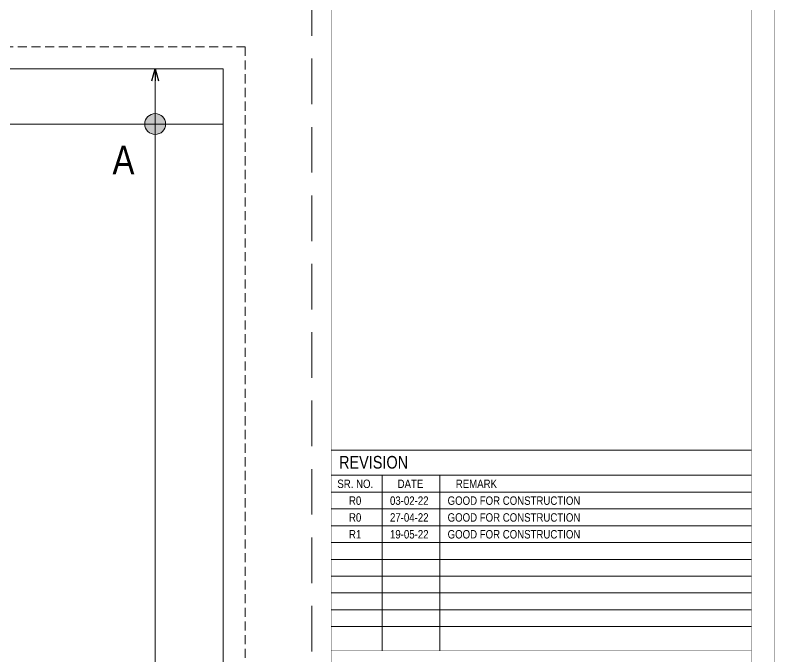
# Model space of a CAD drawing. Header units: millimetres. Extents: x 1112055 to 3390982, y -148532 to 766891.
# Drawn here: x 2527041 to 2542910, y 156752 to 170155 of the extents above; entities that cross this region are included whole.
import ezdxf

# ---------------------------------------------------------------- set-up
doc = ezdxf.new("R2010")
doc.units = ezdxf.units.MM
doc.linetypes.add('Hidden', pattern=[9.525, 6.35, -3.175])
for name, color, linetype, lineweight in [('B FOOTING', 49, 'Continuous', 20), ('B P.C.C', 251, 'Continuous', 0), ('B STEEL', 34, 'Continuous', 15), ('B STEEL TEXT', 7, 'Continuous', 15), ('B TITLE BLOCK', 250, 'Continuous', 0)]:
    doc.layers.add(name, color=color, linetype=linetype, lineweight=lineweight)
doc.layers.add('FORMAT TEXT', color=7, linetype='Continuous')
doc.styles.add('ARIAL', font='arial.ttf')
doc.styles.add('SWINC', font='swissc.ttf')
doc.dimstyles.new('DIM 1', dxfattribs={"dimscale": 0, "dimtxt": 230, "dimasz": 150, "dimexe": 0.18, "dimexo": 0.0625, "dimgap": 0.5, "dimtad": 1, "dimdec": 0, "dimzin": 0, "dimdsep": 46, "dimtxsty": 'ARIAL', "dimblk": 'OBLIQUE', "dimcen": 6, "dimse1": 1, "dimse2": 1, "dimclrd": 256, "dimclrt": 256, "dimadec": 0, "dimazin": 2, "dimtfac": 0.75, "dimtdec": 0, "dimtix": 1, "dimtofl": 0, "dimtmove": 1, "dimatfit": 3, "dimldrblk": 'OPEN30', "dimfxl": 0.18, "dimfrac": 1, "dimtolj": 1, "dimtzin": 0, "dimlwd": -1, "dimarcsym": 0})

# ---------------------------------------------------------------- blocks, each defined once
blk = doc.blocks.new('_Oblique')
at = {"color": 0, "linetype": 'ByBlock', "lineweight": -2}
blk.add_line((-0.5, -0.5), (0.5, 0.5), dxfattribs=at)
blk = doc.blocks.new('_Open30')
at = {"color": 0, "linetype": 'ByBlock', "lineweight": -2}
for p, q in [((-1, 0.268), (0, 0)), ((0, 0), (-1, -0.268)), ((0, 0), (-1, 0))]:
    blk.add_line(p, q, dxfattribs=at)

msp = doc.modelspace()

# ---------------------------------------------------------------- hatches: boundary and pattern name
at = {"layer": 'B STEEL TEXT', "lineweight": 5}
h = msp.add_hatch(color=256, dxfattribs=at)
h.dxf.hatch_style = 1
edge = h.paths.add_edge_path()
edge.add_arc((2529965.9, 167881.3), 218.3, 0, 360)

# ---------------------------------------------------------------- linework, layer by layer
at = {"layer": 'B FOOTING'}
msp.add_lwpolyline([(2509265.8, 169033.1), (2531385.8, 169033.1), (2531385.8, 150313.1), (2509265.8, 150313.1)], close=True, dxfattribs=at)
at = {"layer": 'B P.C.C', "color": 250, "linetype": 'Hidden', "lineweight": 0, "ltscale": 150}
msp.add_lwpolyline([(2471413.7, 172105), (2533236.1, 172105), (2533236.1, 146360.6), (2471413.7, 146360.6)], close=True, dxfattribs=at)
at = {"layer": 'B P.C.C', "color": 250, "linetype": 'Hidden', "lineweight": 0, "ltscale": 30}
msp.add_lwpolyline([(2508805.8, 169493.1), (2531845.8, 169493.1), (2531845.8, 149853.1), (2508805.8, 149853.1)], close=True, dxfattribs=at)
at = {"layer": 'B STEEL', "color": 6}
msp.add_line((2509265.8, 167881.3), (2531385.8, 167881.3), dxfattribs=at)
at = {"layer": 'B STEEL TEXT', "lineweight": 5}
msp.add_circle((2529965.9, 167881.3), 218.3, dxfattribs=at)
at = {"layer": 'B TITLE BLOCK', "color": 250, "lineweight": 0}
for p, q in [((2542423.7, 161071.8), (2533640.3, 161071.8)), ((2542423.7, 161071.8), (2533640.3, 161071.8)), ((2542423.7, 160544.8), (2533640.3, 160544.8)), ((2534708.7, 160544.8), (2534708.7, 156874.1)), ((2535912.8, 160544.8), (2535912.8, 156874.1)), ((2542423.7, 160193.4), (2533640.3, 160193.4)), ((2542423.7, 159842.1), (2533640.3, 159842.1)), ((2542423.7, 159490.7), (2533640.3, 159490.7)), ((2542423.7, 159139.4), (2533640.3, 159139.4)), ((2542423.7, 158788.1), (2533640.3, 158788.1)), ((2542423.7, 158436.7), (2533640.3, 158436.7)), ((2542423.7, 158085.4), (2533640.3, 158085.4)), ((2542423.7, 157734.1), (2533640.3, 157734.1)), ((2542423.7, 157382.7), (2533640.3, 157382.7))]:
    msp.add_line(p, q, dxfattribs=at)
at = {"layer": 'B TITLE BLOCK', "color": 1, "const_width": 10.8}
msp.add_lwpolyline([(2542904.4, 198431.1), (2542904.4, 132284.8), (2470579.1, 132284.8), (2470579.1, 198431.1)], close=True, dxfattribs=at)
at = {"layer": 'B TITLE BLOCK', "color": 250, "lineweight": 0}
for points, const_width in [([(2542423.7, 197950.5), (2542423.7, 132765.4), (2471059.8, 132765.4), (2471059.8, 197950.5)], 10.8), ([(2533640.3, 132765.4), (2542423.7, 132765.4), (2542423.7, 197950.5), (2533640.3, 197950.5)], 7.32), ([(2542423.7, 161071.8), (2533640.3, 161071.8), (2533640.3, 156874.1), (2542423.7, 156874.1)], 7.32)]:
    msp.add_lwpolyline(points, close=True, dxfattribs=dict(at, const_width=const_width))

# ---------------------------------------------------------------- texts
at = {"layer": 'B STEEL TEXT', "lineweight": 9, "style": 'SWINC'}
msp.add_text('A', height=600, dxfattribs=at).set_placement((2529074.2, 166829.8))
at = {"layer": 'FORMAT TEXT', "style": 'SWINC'}
msp.add_text('REVISION', height=263.5, dxfattribs=at).set_placement((2533806.7, 160684.1))
at = {"layer": 'FORMAT TEXT', "lineweight": 15, "style": 'SWINC'}
for s, height, p in [('SR. NO.', 175.67, (2533771, 160278.1)), ('DATE', 175.67, (2535030.2, 160278.1)), ('REMARK', 175.67, (2536245.5, 160278.1)), ('R1', 175.67, (2534014.4, 159224.1)), ('19-05-22', 175.67, (2534870.9, 159224.1)), ('GOOD FOR CONSTRUCTION', 175.668, (2536075, 159224.1))]:
    msp.add_text(s, height=height, dxfattribs=at).set_placement(p)
at = {"layer": 'FORMAT TEXT', "color": 252, "lineweight": 15, "style": 'SWINC'}
for s, height, p in [('R0', 175.67, (2534014.4, 159926.8)), ('03-02-22', 175.67, (2534870.9, 159926.8)), ('GOOD FOR CONSTRUCTION', 175.668, (2536075, 159926.8)), ('R0', 175.67, (2534014.4, 159575.4)), ('27-04-22', 175.67, (2534870.9, 159575.4)), ('GOOD FOR CONSTRUCTION', 175.668, (2536075, 159575.4))]:
    msp.add_text(s, height=height, dxfattribs=at).set_placement(p)

# ---------------------------------------------------------------- leaders
at = {"layer": 'B STEEL TEXT', "lineweight": 5}
for points in [[(2529965.9, 169033.1), (2529965.9, 167881.3)], [(2529965.9, 150313.1), (2529965.9, 167881.3)]]:
    msp.add_leader(points, dimstyle='DIM 1', override={"dimscale": 1, "dimasz": 250, "dimtad": 0, "dimtxsty": 'SWINC', "dimclrd": 250, "dimfxlon": 1, "dimlwd": 0, "dimarcsym": 2}, dxfattribs=at)

doc.saveas('drawing.dxf')
